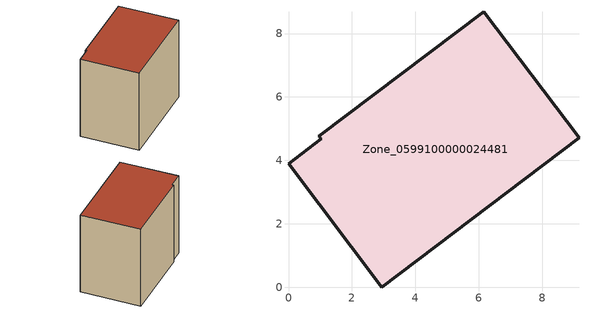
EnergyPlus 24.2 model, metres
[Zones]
Zone_0599100000024481
 floor ground (C_G): 9.16,4.71 2.94,0 0,3.89 1.04,4.68 0.96,4.77 6.15,8.69 z0
 wall outside (C_F): 9.16,4.71 6.15,8.69 0.96,4.77 1.04,4.68 0,3.89 2.94,0 9.16,4.71 z0:7.06
 roof outside (C_R): 2.94,0 9.16,4.71 6.15,8.69 0.96,4.77 1.04,4.68 0,3.89 z7.06
[BUILDING]
Pand.0599100000024481: North Axis=0; Terrain=City; Loads Convergence Tolerance Value=0.04; Temperature Convergence Tolerance Value=0.4; Solar Distribution=FullExterior; Maximum Number of Warmup Days=25; Minimum Number of Warmup Days=1
[Site:Location]
Rotterdam.The.Hague.AP_ZH_NLD Design_Conditions: Latitude=51.96; Longitude=4.45; Time Zone=1; Elevation=-4.5
[SITE:GROUNDTEMPERATURE:BUILDINGSURFACE]
18, 18, 18, 18, 18, 18, 18, 18, 18, 18, 18, 18
[MATERIAL] Thermal Absorptance=0.9; Solar Absorptance=0.7; Visible Absorptance=0.7
Name | Roughness | Thickness | Conductivity | Density | Specific Heat
G.TC.1946 | MediumSmooth | 0.15 | 1 | 540 | 1210
F.TC.1946 | Rough | 0.3 | 0.857143 | 1920 | 840
R.TC.1946 | MediumRough | 0.2 | 0.909091 | 1500 | 1000
[CONSTRUCTION]
C_G: G.TC.1946
C_F: F.TC.1946
C_R: R.TC.1946
[ZONE]
Zone_0599100000024481: Type=1; Multiplier=1; Ceiling Height=Autocalculate; Volume=Autocalculate; Floor Area=autocalculate; Part of Total Floor Area=Yes
[ZONEINFILTRATION:DESIGNFLOWRATE]
Infil_Zone_0599100000024481: Zone or ZoneList or Space or SpaceList=Zone_0599100000024481; Schedule=AlwaysOn; Design Flow Rate Calculation Method=Flow/Area; Flow Rate per Floor Area=0.003; Constant Term Coefficient=1; Temperature Term Coefficient=0; Velocity Term Coefficient=0; Velocity Squared Term Coefficient=0
[HVACTEMPLATE:ZONE:IDEALLOADSAIRSYSTEM]
Zone_0599100000024481: Maximum Heating Supply Air Temperature=50; Minimum Cooling Supply Air Temperature=13; Maximum Heating Supply Air Humidity Ratio=0.0156; Minimum Cooling Supply Air Humidity Ratio=0.0077; Heating Limit=NoLimit; Cooling Limit=NoLimit; Dehumidification Control Type=ConstantSensibleHeatRatio; Cooling Sensible Heat Ratio=0.7; Dehumidification Setpoint=60; Humidification Control Type=None; Humidification Setpoint=30; Outdoor Air Method=None; Outdoor Air Flow Rate per Person=0.00944; Outdoor Air Flow Rate per Zone Floor Area=0; Outdoor Air Flow Rate per Zone=0; Demand Controlled Ventilation Type=None; Outdoor Air Economizer Type=NoEconomizer; Heat Recovery Type=None; Sensible Heat Recovery Effectiveness=0.7; Latent Heat Recovery Effectiveness=0.65
[ZONECONTROL:THERMOSTAT]
ThermostatControl_Zone_0599100000024481: Zone or ZoneList=Zone_0599100000024481; Control Type Schedule=DualSetpointControlType; Control 1=Thermostat_Zone_0599100000024481; Temperature Difference Between Cutout And Setpoint=0
[THERMOSTATSETPOINT:DUALSETPOINT]
Thermostat_Zone_0599100000024481: Heating Setpoint Temperature Schedule=HeatingSetpoint_Zone_0599100000024481; Cooling Setpoint Temperature Schedule=CoolingSetpoint_Zone_0599100000024481
[SCHEDULE:COMPACT]
HeatingSetpoint_Zone_0599100000024481: Through: 12/31, For: AllDays, Until: 24:00, 21
CoolingSetpoint_Zone_0599100000024481: Through: 12/31, For: AllDays, Until: 24:00, 24
DualSetpointControlType: Through: 12/31, For: AllDays, Until: 24:00, 4
AlwaysOn: Through: 12/31, For: AllDays, Until: 24:00, 1
